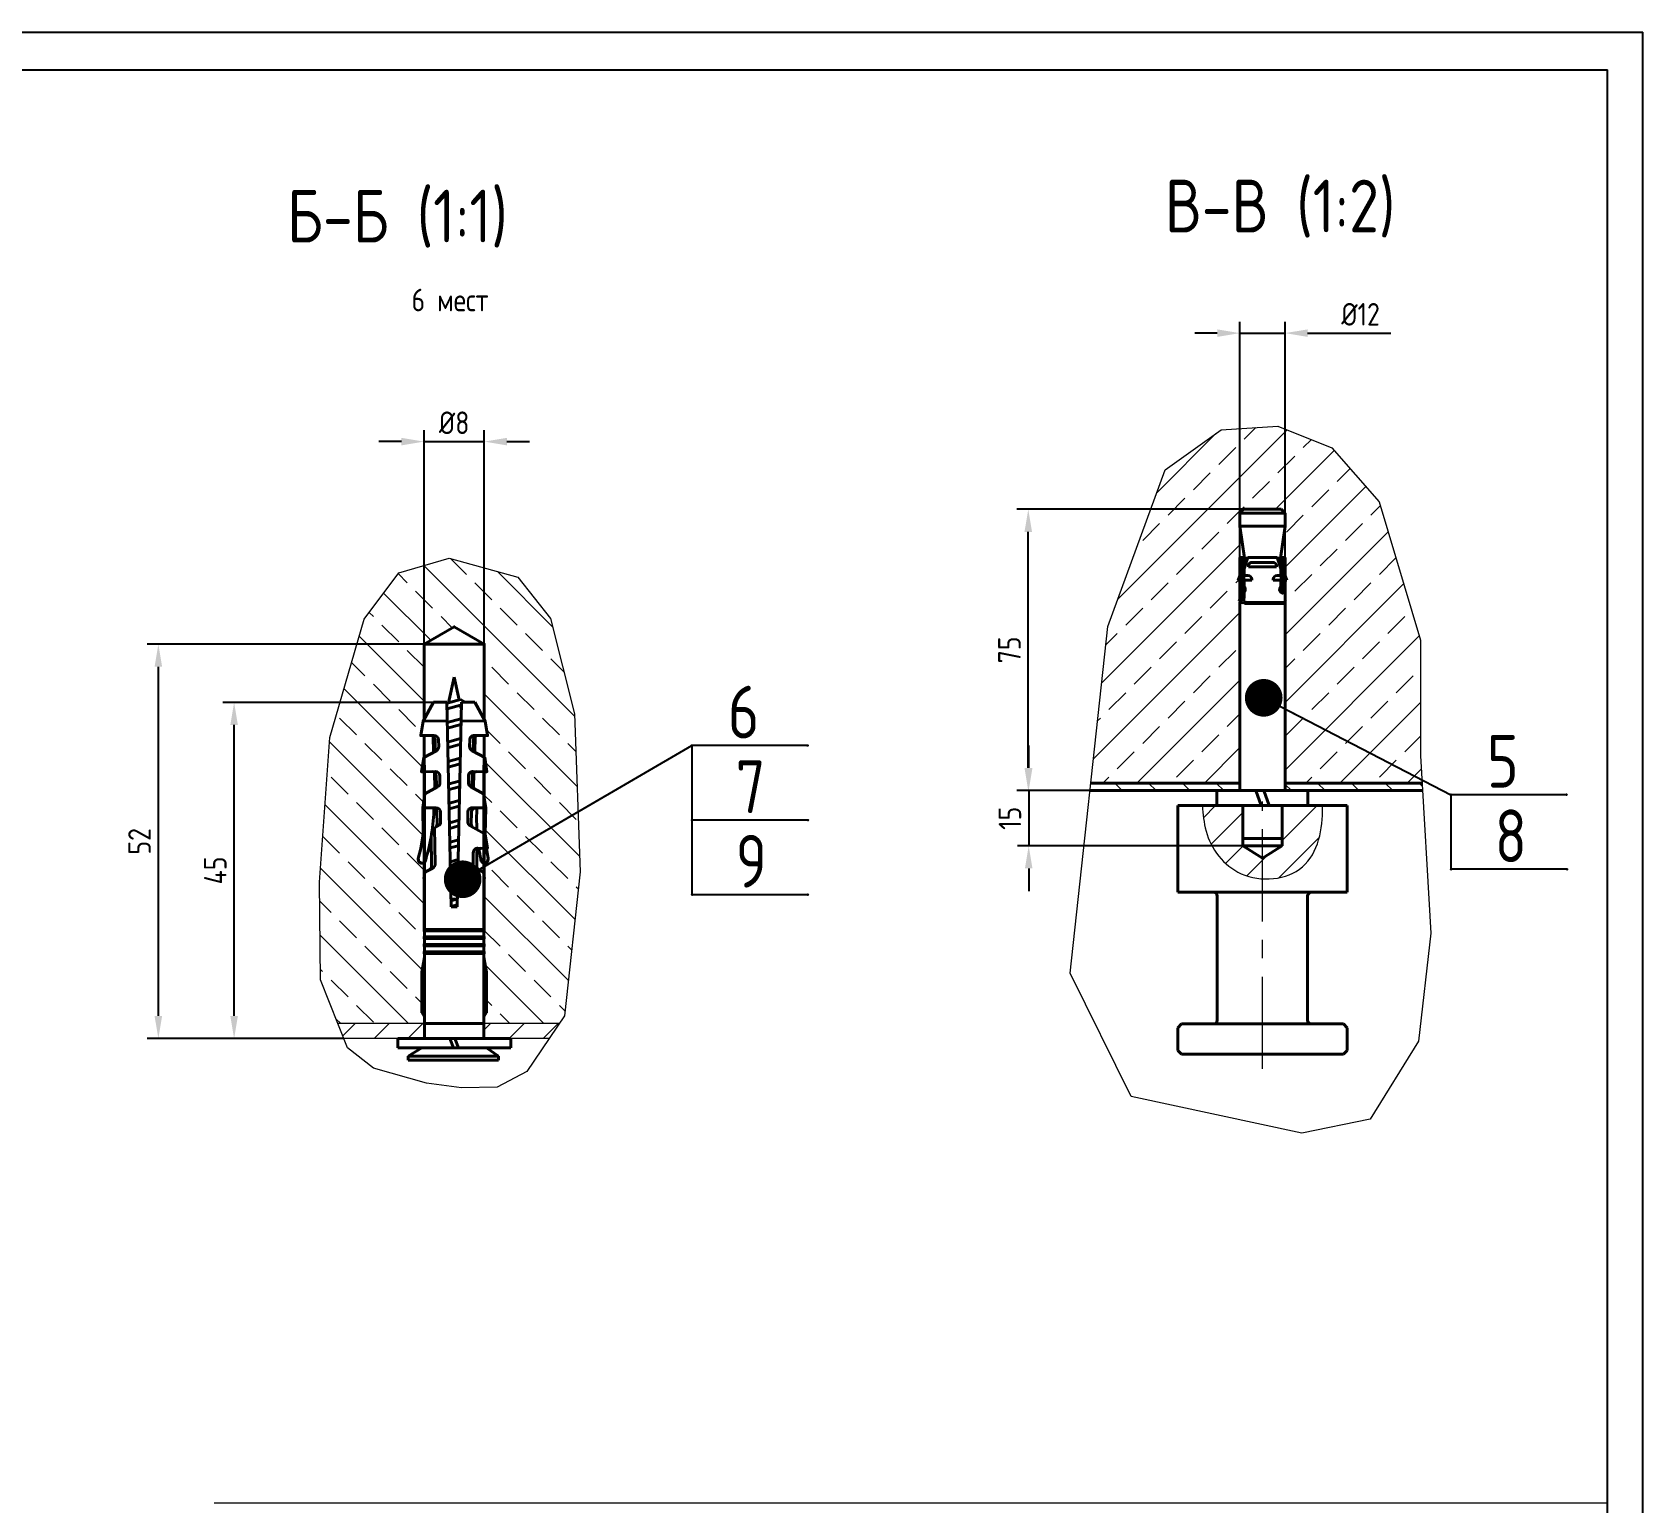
# Model space of a CAD drawing. Header units: millimetres. Extents: x 0 to 1611, y 0 to 420.
# Drawn here: x 380.1 to 594, y 224.7 to 420 of the extents above; entities that cross this region are included whole.
import ezdxf

# ---------------------------------------------------------------- set-up
doc = ezdxf.new("R2010")
doc.units = ezdxf.units.MM
doc.header["$LTSCALE"] = 32.67
doc.header["$PDMODE"] = 3
doc.header["$PDSIZE"] = 0.3125
doc.linetypes.add('CENTER', pattern=[0.6, 0.375, -0.075, 0.075, -0.075])
doc.linetypes.add('Сплошная', pattern=[0])
doc.layers.get('0').update_dxf_attribs({"color": 6, "linetype": 'CONTINUOUS', "lineweight": 25})
doc.layers.get('Defpoints').update_dxf_attribs({"linetype": 'CONTINUOUS', "lineweight": 18})
for name, color, linetype, lineweight in [('1_ALL_PLANES', 7, 'CONTINUOUS', 18), ('3_ALL_AXES', 7, 'CONTINUOUS', 18), ('9_ALL_NOTES', 3, 'CONTINUOUS', 25), ('Bord', 1, 'CONTINUOUS', 18), ('Cont', 6, 'CONTINUOUS', 18), ('M2', 7, 'CONTINUOUS', 40), ('Основной', 170, 'CONTINUOUS', 40)]:
    doc.layers.add(name, color=color, linetype=linetype, lineweight=lineweight)
doc.styles.get("Standard").update_dxf_attribs({"font": ''})
doc.styles.add('Style1', font='romans.shx', dxfattribs={"width": 0.8})
doc.styles.get('STANDARD').set_extended_font_data('GostAproe')
doc.dimstyles.new('LIN1', dxfattribs={"dimtxt": 3, "dimasz": 3, "dimexe": 1.5, "dimexo": 0, "dimgap": 1, "dimtad": 1, "dimdec": 0, "dimzin": 12, "dimdsep": 46, "dimtxsty": 'Style1', "dimcen": 0, "dimclrt": 3, "dimadec": 0, "dimazin": 0, "dimtfac": 1, "dimtdec": 0, "dimtmove": 0, "dimatfit": 3, "dimfxl": 1, "dimtolj": 1, "dimtzin": 12, "dimarcsym": 0})
doc.dimstyles.get("Standard").update_dxf_attribs({"dimtxt": 4, "dimasz": 5, "dimexe": 2, "dimexo": 0, "dimtad": 1, "dimdec": 4, "dimdsep": 46, "dimtxsty": 'STANDARD', "dimblk": '_FILLED', "dimblk1": '_FILLED', "dimblk2": '_FILLED', "dimcen": 0.09, "dimadec": 4, "dimazin": 2, "dimtol": 1, "dimtp": 0.0001, "dimtm": 0.0001, "dimtfac": 1, "dimtdec": 4, "dimtofl": 0, "dimtmove": 0, "dimatfit": 3, "dimldrblk": '_FILLED', "dimfxl": 1, "dimtolj": 1, "dimarcsym": 0})

# ---------------------------------------------------------------- blocks, each defined once
blk = doc.blocks.new('_FILLED')
at = {"color": 0, "linetype": 'ByBlock'}
blk.add_solid([(0, 0), (-1, 0.2), (-1, -0.2)], dxfattribs=at)
blk = doc.blocks.new('*D104')
at = {"layer": '3_ALL_AXES', "color": 0, "linetype": 'Сплошная', "lineweight": -2, "transparency": 16777216}
for p, q in [((432.17, 338.72), (395.39, 338.72)), ((396.89, 289.33), (396.89, 335.72)), ((421.52, 286.33), (395.39, 286.33))]:
    blk.add_line(p, q, dxfattribs=at)
at = {"layer": '3_ALL_AXES', "color": 0, "linetype": 'Сплошная', "transparency": 16777216}
for points in [[(396.39, 335.72), (397.39, 335.72), (396.89, 338.72)], [(396.39, 289.33), (397.39, 289.33), (396.89, 286.33)]]:
    blk.add_solid(points, dxfattribs=at)
at = {"layer": 'Defpoints', "color": 0, "linetype": 'Сплошная', "transparency": 16777216}
for p in [(396.89, 338.72), (432.17, 338.72), (421.52, 286.33)]:
    blk.add_point(p, dxfattribs=at)
at = {"layer": '3_ALL_AXES', "color": 3, "linetype": 'Сплошная', "transparency": 16777216, "insert": (394.39, 312.53), "char_height": 3, "attachment_point": 5, "rotation": 90, "style": 'Style1'}
blk.add_mtext('\\A1;52', dxfattribs=at)
blk = doc.blocks.new('*D105')
at = {"layer": '3_ALL_AXES', "color": 0, "linetype": 'Сплошная', "lineweight": -2, "transparency": 16777216}
for p, q in [((433.44, 330.99), (405.45, 330.99)), ((406.95, 289.33), (406.95, 327.99)), ((419.05, 286.33), (405.45, 286.33))]:
    blk.add_line(p, q, dxfattribs=at)
at = {"layer": '3_ALL_AXES', "color": 0, "linetype": 'Сплошная', "transparency": 16777216}
for points in [[(406.45, 327.99), (407.45, 327.99), (406.95, 330.99)], [(406.45, 289.33), (407.45, 289.33), (406.95, 286.33)]]:
    blk.add_solid(points, dxfattribs=at)
at = {"layer": 'Defpoints', "color": 0, "linetype": 'Сплошная', "transparency": 16777216}
for p in [(406.95, 330.99), (433.44, 330.99), (419.05, 286.33)]:
    blk.add_point(p, dxfattribs=at)
at = {"layer": '3_ALL_AXES', "color": 3, "linetype": 'Сплошная', "transparency": 16777216, "insert": (404.45, 308.66), "char_height": 3, "attachment_point": 5, "rotation": 90, "style": 'Style1'}
blk.add_mtext('\\A1;45', dxfattribs=at)
blk = doc.blocks.new('*D106')
at = {"layer": '3_ALL_AXES', "color": 0, "linetype": 'Сплошная', "lineweight": -2, "transparency": 16777216}
for p, q in [((432.17, 338.72), (432.17, 367.12)), ((440.17, 338.72), (440.17, 367.12)), ((429.17, 365.62), (426.17, 365.62)), ((432.17, 365.62), (440.17, 365.62)), ((443.17, 365.62), (446.17, 365.62))]:
    blk.add_line(p, q, dxfattribs=at)
at = {"layer": '3_ALL_AXES', "color": 0, "linetype": 'Сплошная', "transparency": 16777216}
for points in [[(429.17, 366.12), (429.17, 365.12), (432.17, 365.62)], [(443.17, 366.12), (443.17, 365.12), (440.17, 365.62)]]:
    blk.add_solid(points, dxfattribs=at)
at = {"layer": 'Defpoints', "color": 0, "linetype": 'Сплошная', "transparency": 16777216}
for p in [(440.17, 365.62), (432.17, 338.72), (440.17, 338.72)]:
    blk.add_point(p, dxfattribs=at)
at = {"layer": '3_ALL_AXES', "color": 3, "linetype": 'Сплошная', "transparency": 16777216, "insert": (436.17, 368.12), "char_height": 3, "attachment_point": 5, "style": 'Style1'}
blk.add_mtext('\\A1;%%C8', dxfattribs=at)
blk = doc.blocks.new('*D108')
at = {"layer": '3_ALL_AXES', "color": 0, "linetype": 'Сплошная', "lineweight": -2, "transparency": 16777216}
for p, q in [((540.5, 350.23), (540.5, 381.53)), ((537.5, 380.03), (534.5, 380.03)), ((540.5, 380.03), (546.5, 380.03)), ((549.5, 380.03), (560.56, 380.03))]:
    blk.add_line(p, q, dxfattribs=at)
at = {"layer": '3_ALL_AXES', "color": 0, "linetype": 'ByBlock', "lineweight": -2, "transparency": 16777216}
blk.add_line((546.5, 350.23), (546.5, 381.53), dxfattribs=at)
at = {"layer": '3_ALL_AXES', "color": 0, "linetype": 'Сплошная', "transparency": 16777216}
for points in [[(537.5, 380.53), (537.5, 379.53), (540.5, 380.03)], [(549.5, 380.53), (549.5, 379.53), (546.5, 380.03)]]:
    blk.add_solid(points, dxfattribs=at)
at = {"layer": 'Defpoints', "color": 0, "linetype": 'Сплошная', "transparency": 16777216}
for p in [(546.5, 380.03), (540.5, 350.23), (546.5, 350.23)]:
    blk.add_point(p, dxfattribs=at)
at = {"layer": '3_ALL_AXES', "color": 3, "linetype": 'Сплошная', "transparency": 16777216, "insert": (556.53, 382.53), "char_height": 3, "attachment_point": 5, "style": 'Style1'}
blk.add_mtext('\\A1;%%C12', dxfattribs=at)
blk = doc.blocks.new('*D109')
at = {"layer": '3_ALL_AXES', "color": 0, "linetype": 'Сплошная', "lineweight": -2, "transparency": 16777216}
for p, q in [((541, 356.63), (510.9, 356.63)), ((512.4, 322.27), (512.4, 353.63)), ((520.65, 319.27), (510.9, 319.27))]:
    blk.add_line(p, q, dxfattribs=at)
at = {"layer": '3_ALL_AXES', "color": 0, "linetype": 'Сплошная', "transparency": 16777216}
for points in [[(511.9, 353.63), (512.9, 353.63), (512.4, 356.63)], [(511.9, 322.27), (512.9, 322.27), (512.4, 319.27)]]:
    blk.add_solid(points, dxfattribs=at)
at = {"layer": 'Defpoints', "color": 0, "linetype": 'Сплошная', "transparency": 16777216}
for p in [(512.4, 356.63), (541, 356.63), (520.65, 319.27)]:
    blk.add_point(p, dxfattribs=at)
at = {"layer": '3_ALL_AXES', "color": 3, "linetype": 'Сплошная', "transparency": 16777216, "insert": (509.9, 337.95), "char_height": 3, "attachment_point": 5, "rotation": 90, "style": 'Style1'}
blk.add_mtext('\\A1;75', dxfattribs=at)
blk = doc.blocks.new('*D110')
at = {"layer": '3_ALL_AXES', "color": 0, "linetype": 'Сплошная', "lineweight": -2, "transparency": 16777216}
for p, q in [((512.46, 322.27), (512.46, 325.27)), ((520.6, 319.27), (510.96, 319.27)), ((512.46, 319.27), (512.46, 311.92)), ((540.88, 311.92), (510.96, 311.92)), ((512.46, 308.92), (512.46, 305.92))]:
    blk.add_line(p, q, dxfattribs=at)
at = {"layer": '3_ALL_AXES', "color": 0, "linetype": 'Сплошная', "transparency": 16777216}
for points in [[(511.96, 322.27), (512.96, 322.27), (512.46, 319.27)], [(511.96, 308.92), (512.96, 308.92), (512.46, 311.92)]]:
    blk.add_solid(points, dxfattribs=at)
at = {"layer": 'Defpoints', "color": 0, "linetype": 'Сплошная', "transparency": 16777216}
for p in [(520.6, 319.27), (512.46, 311.92), (540.88, 311.92)]:
    blk.add_point(p, dxfattribs=at)
at = {"layer": '3_ALL_AXES', "color": 3, "linetype": 'Сплошная', "transparency": 16777216, "insert": (509.96, 315.59), "char_height": 3, "attachment_point": 5, "rotation": 90, "style": 'Style1'}
blk.add_mtext('\\A1;15', dxfattribs=at)

msp = doc.modelspace()

# ---------------------------------------------------------------- hatches: boundary and pattern name
at = {"layer": '3_ALL_AXES', "linetype": 'Сплошная'}
h = msp.add_hatch(dxfattribs=at)
h.set_pattern_fill('ANSI33', color=256)
h.paths.add_polyline_path([(540.501, 356.633), (546.501, 356.633), (546.501, 320.266), (564.69, 320.266), (564.476, 323.9), (564.476, 339.255), (558.979, 357.632), (552.724, 364.797), (545.545, 367.692), (538.006, 367.178), (530.575, 361.892), (522.973, 341.082), (520.707, 320.266), (540.501, 320.266)])
h = msp.add_hatch(dxfattribs=at)
h.set_pattern_fill('ANSI33', color=256, angle=90)
h.paths.add_polyline_path([(432.173, 309.692), (431.832, 309.61), (431.481, 309.822), (431.411, 310.242), (431.755, 311.589), (432.053, 313.474), (431.993, 316.968), (432.173, 318.103), (432.173, 321.771), (431.826, 321.765), (432.125, 323.657), (432.173, 323.683), (432.173, 326.572), (431.742, 326.565), (432.044, 328.47), (432.173, 328.704), (432.173, 338.721), (436.173, 341.031), (440.173, 338.721), (440.173, 328.704), (440.302, 328.47), (440.604, 326.565), (440.173, 326.565), (440.173, 323.683), (440.221, 323.657), (440.521, 321.765), (440.173, 321.771), (440.173, 318.103), (440.353, 316.968), (440.293, 313.474), (440.592, 311.589), (440.469, 311.592), (440.688, 310.239), (440.593, 309.841), (440.173, 309.626), (440.173, 300.632), (440.123, 300.632), (440.123, 299.832), (440.173, 299.832), (440.173, 299.632), (440.123, 298.832), (440.173, 298.832), (440.173, 298.632), (440.123, 298.632), (440.123, 297.832), (440.173, 297.832), (440.173, 297.632), (440.123, 297.632), (440.123, 297.147), (440.473, 295.162), (440.473, 289.832), (440.123, 289.225), (440.123, 288.332), (450.125, 288.332), (450.818, 289.354), (452.912, 308.476), (452.133, 329.473), (448.961, 342.133), (444.62, 347.605), (435.504, 350.124), (428.818, 348.213), (424.217, 342.046), (419.642, 326.302), (418.308, 307.126), (418.432, 294.137), (420.729, 288.332), (432.223, 288.332), (432.223, 289.225), (431.873, 289.832), (431.873, 295.162), (432.223, 297.147), (432.223, 297.632), (432.173, 297.632), (432.173, 297.832), (432.223, 297.832), (432.223, 298.632), (432.173, 298.632), (432.173, 298.832), (432.223, 298.832), (432.223, 299.632), (432.173, 299.632), (432.173, 299.832), (432.223, 299.832), (432.223, 300.632), (432.173, 300.632)])
h = msp.add_hatch(dxfattribs=at)
h.set_pattern_fill('ANSI31', color=256, angle=90)
h.paths.add_polyline_path([(520.707, 320.266), (520.598, 319.266), (540.501, 319.266), (540.501, 320.266)])
h.paths.add_polyline_path([(546.501, 320.266), (546.501, 319.266), (546.246, 319.266), (564.749, 319.266), (564.69, 320.266)])
h = msp.add_hatch(dxfattribs=at)
h.set_pattern_fill('ANSI31', color=256)
edge = h.paths.add_edge_path()
edge.add_spline(control_points=[(535.525, 317.266), (535.612, 316.133), (535.886, 312.559), (540.17, 306.78), (550.293, 307.681), (551.55, 314.342), (551.489, 317.193), (551.488, 317.266)], knot_values=[0, 0, 0, 0, 3.4026044, 10.732415, 18.939776, 27.2928841, 27.5101627, 27.5101627, 27.5101627, 27.5101627], degree=3, periodic=0)
edge.add_line((551.488, 317.266), (546.126, 317.266))
edge.add_line((546.126, 317.266), (546.126, 312.883))
edge.add_line((546.126, 312.883), (546.126, 311.923))
edge.add_line((546.126, 311.923), (543.501, 310.289))
edge.add_line((543.501, 310.289), (540.876, 311.923))
edge.add_line((540.876, 311.923), (540.876, 312.883))
edge.add_line((540.876, 312.883), (540.876, 317.266))
edge.add_line((540.876, 317.266), (535.525, 317.266))
h = msp.add_hatch(dxfattribs=at)
h.set_pattern_fill('ANSI31', color=256)
h.paths.add_polyline_path([(440.123, 288.332), (440.123, 286.332), (448.772, 286.332), (450.125, 288.332)])
h.paths.add_polyline_path([(432.223, 286.332), (432.223, 288.332), (420.729, 288.332), (421.521, 286.332)])

# ---------------------------------------------------------------- linework, layer by layer
at = {"linetype": 'Continuous'}
for p, q in [((0, 420), (594, 420)), ((594, 0), (594, 420)), ((20.3, 415), (589.3, 415)), ((589.3, 4.999), (589.3, 415)), ((554.751, 319.266), (547.001, 319.266))]:
    msp.add_line(p, q, dxfattribs=at)
at = {"color": 2, "linetype": 'Continuous'}
for p, q in [((483.1, 325.253), (467.727, 325.253)), ((467.776, 315.343), (467.776, 325.243)), ((583.891, 318.723), (568.518, 318.723)), ((568.567, 308.812), (568.567, 318.712)), ((483.149, 315.343), (467.776, 315.343)), ((467.776, 305.443), (467.776, 315.343)), ((583.94, 308.812), (568.567, 308.812)), ((483.149, 305.443), (467.776, 305.443))]:
    msp.add_line(p, q, dxfattribs=at)
for centre in [(467.727, 325.253), (483.1, 325.253), (568.518, 318.723), (568.518, 318.723), (583.891, 318.723), (467.776, 315.343), (483.149, 315.343), (568.567, 308.812), (583.94, 308.812), (467.776, 305.443), (483.149, 305.443)]:
    msp.add_circle(centre, 0.05, dxfattribs=at)
at = {"layer": '1_ALL_PLANES', "linetype": 'Сплошная'}
for p, q in [((450.125, 288.332), (420.729, 288.332)), ((448.772, 286.332), (421.521, 286.332))]:
    msp.add_line(p, q, dxfattribs=at)
at = {"layer": '3_ALL_AXES', "color": 7, "linetype": 'CENTER'}
msp.add_line((543.501, 282.292), (543.501, 317.808), dxfattribs=at)
at = {"layer": '3_ALL_AXES', "linetype": 'Сплошная'}
msp.add_open_spline([(535.525, 317.266), (535.612, 316.133), (535.886, 312.559), (540.17, 306.78), (550.293, 307.681), (551.55, 314.342), (551.489, 317.193), (551.488, 317.266)], degree=3, knots=[0, 0, 0, 0, 3.4026044, 10.732415, 18.939776, 27.2928841, 27.5101627, 27.5101627, 27.5101627, 27.5101627], dxfattribs=at)
at = {"layer": 'Bord', "linetype": 'Сплошная'}
for points in [[(526.069, 278.646), (517.957, 295.016), (522.973, 341.082), (530.575, 361.892), (538.006, 367.178), (545.545, 367.692), (552.724, 364.797), (558.979, 357.632), (564.476, 339.255), (564.476, 323.9), (565.866, 300.328), (564.228, 285.98), (557.802, 275.647), (548.733, 273.759), (526.069, 278.646)], [(432.479, 280.407), (425.466, 282.395), (422.012, 285.091), (418.432, 294.137), (418.308, 307.126), (419.642, 326.302), (424.217, 342.046), (428.818, 348.213), (435.504, 350.124), (444.62, 347.605), (448.961, 342.133), (452.133, 329.473), (452.912, 308.476), (450.818, 289.354), (445.824, 281.976), (441.899, 279.884), (437.137, 279.78), (432.479, 280.407)]]:
    msp.add_lwpolyline(points, dxfattribs=at)
at = {"layer": 'Cont'}
msp.add_line((404.3, 224.67), (589.255, 224.67), dxfattribs=at)
at = {"layer": 'M2'}
for p, q in [((540.876, 319.266), (546.126, 319.266)), ((541.751, 312.883), (545.251, 312.883))]:
    msp.add_line(p, q, dxfattribs=at)
at = {"layer": 'Основной', "linetype": 'Continuous'}
for p, q in [((540.501, 356.133), (541.001, 356.633)), ((540.501, 354.383), (540.501, 356.133)), ((540.501, 356.133), (546.501, 356.133)), ((546.001, 356.633), (541.001, 356.633)), ((546.001, 356.633), (546.501, 356.133)), ((546.501, 354.383), (546.501, 356.133)), ((541.126, 350.133), (540.501, 354.383)), ((540.501, 354.383), (546.501, 354.383)), ((545.876, 350.133), (546.501, 354.383)), ((540.575, 348.733), (540.501, 350.233)), ((540.501, 350.233), (541.111, 350.233)), ((540.501, 350.233), (540.501, 347.833)), ((540.813, 348.733), (540.575, 348.733)), ((540.575, 348.733), (540.575, 347.833)), ((540.813, 348.733), (540.739, 350.233)), ((540.813, 348.733), (540.813, 346.274)), ((541.071, 348.733), (541.571, 350.233)), ((541.071, 348.733), (541.071, 347.833)), ((541.537, 350.133), (541.126, 350.133)), ((541.126, 348.898), (541.126, 350.133)), ((541.571, 350.233), (545.43, 350.233)), ((541.626, 349.083), (541.626, 348.983)), ((541.626, 348.983), (545.376, 348.983)), ((542.126, 349.583), (544.876, 349.583)), ((545.376, 349.083), (545.376, 348.983)), ((545.93, 348.733), (545.43, 350.233)), ((545.876, 350.133), (545.464, 350.133)), ((545.876, 348.898), (545.876, 350.133)), ((545.89, 350.233), (546.501, 350.233)), ((545.93, 348.733), (545.93, 347.833)), ((546.188, 348.733), (546.262, 350.233)), ((546.188, 348.733), (546.188, 346.274)), ((546.188, 348.733), (546.427, 348.733)), ((546.427, 348.733), (546.501, 350.233)), ((546.427, 348.733), (546.427, 347.833)), ((546.501, 347.833), (546.501, 350.233)), ((540.251, 347.233), (540.501, 347.833)), ((540.575, 347.233), (540.251, 347.233)), ((540.325, 347.233), (540.575, 347.833)), ((540.575, 347.833), (540.501, 347.833)), ((540.501, 347.233), (540.501, 344.656)), ((540.575, 347.233), (540.575, 346.274)), ((541.071, 347.833), (540.992, 347.233)), ((540.992, 347.233), (542.071, 347.233)), ((541.071, 347.833), (541.571, 347.833)), ((541.071, 347.233), (541.071, 346.354)), ((542.071, 347.333), (542.071, 347.233)), ((544.93, 347.333), (544.93, 347.233)), ((546.009, 347.233), (544.93, 347.233)), ((545.93, 347.833), (545.43, 347.833)), ((545.93, 347.833), (546.009, 347.233)), ((545.93, 347.233), (545.93, 346.354)), ((546.677, 347.233), (546.427, 347.833)), ((546.427, 347.833), (546.501, 347.833)), ((546.427, 347.233), (546.427, 346.274)), ((546.427, 347.233), (546.751, 347.233)), ((546.751, 347.233), (546.501, 347.833)), ((546.501, 344.233), (546.501, 347.233)), ((540.397, 344.407), (540.536, 344.741)), ((540.397, 344.407), (540.721, 344.272)), ((540.501, 344.364), (540.501, 319.266)), ((540.575, 346.274), (540.813, 346.274)), ((540.813, 345.692), (540.575, 345.692)), ((540.575, 345.692), (540.575, 344.933)), ((540.617, 344.315), (540.756, 344.649)), ((540.813, 345.692), (540.813, 344.933)), ((541.066, 344.974), (540.992, 344.407)), ((541.071, 345.612), (541.071, 345.039)), ((541.126, 345.678), (541.126, 346.288)), ((545.876, 345.678), (545.876, 346.288)), ((546.427, 346.274), (546.188, 346.274)), ((541.126, 344.133), (541.126, 344.233)), ((541.126, 344.133), (546.501, 344.133)), ((541.571, 344.233), (546.501, 344.233)), ((546.501, 344.133), (546.501, 344.233)), ((546.501, 319.266), (546.501, 344.133)), ((436.173, 341.031), (432.173, 338.721)), ((436.173, 341.031), (440.173, 338.721)), ((440.173, 338.721), (432.173, 338.721)), ((432.173, 338.721), (432.173, 328.704)), ((440.173, 338.721), (440.173, 328.704)), ((436.173, 334.341), (435.42, 330.944)), ((436.173, 334.341), (436.839, 331.337)), ((433.443, 330.995), (432.044, 328.47)), ((433.443, 330.995), (435.215, 331.026)), ((435.215, 331.026), (435.773, 303.832)), ((435.243, 330.895), (435.217, 330.88)), ((435.23, 330.152), (435.243, 330.145)), ((435.243, 330.145), (435.231, 330.091)), ((436.996, 331.38), (435.243, 330.895)), ((436.996, 330.629), (435.243, 330.145)), ((437.132, 331.026), (436.573, 303.832)), ((436.996, 331.38), (437.624, 331.017)), ((437.126, 330.705), (436.996, 330.629)), ((436.996, 330.629), (437.099, 330.164)), ((438.903, 330.995), (437.132, 331.026)), ((438.903, 330.995), (440.302, 328.47)), ((431.742, 326.565), (432.044, 328.47)), ((432.044, 328.47), (435.258, 328.526)), ((437.075, 328.802), (435.262, 328.3)), ((437.062, 328.048), (435.275, 327.554)), ((440.302, 328.47), (437.088, 328.526)), ((440.604, 326.565), (440.302, 328.47)), ((431.742, 326.565), (433.492, 326.595)), ((432.173, 326.572), (432.173, 323.683)), ((433.394, 326.461), (433.431, 324.365)), ((433.646, 324.85), (433.626, 325.997)), ((434.102, 326.006), (434.118, 325.106)), ((437.03, 326.189), (435.307, 325.713)), ((437.017, 325.435), (435.32, 324.966)), ((438.244, 326.006), (438.228, 325.106)), ((438.7, 324.85), (438.72, 325.997)), ((440.604, 326.565), (438.855, 326.595)), ((438.952, 326.461), (438.916, 324.365)), ((440.173, 326.572), (440.173, 323.683)), ((431.826, 321.765), (432.125, 323.657)), ((433.804, 324.568), (432.125, 323.657)), ((432.173, 300.832), (432.173, 324.692)), ((436.984, 323.577), (435.353, 323.125)), ((438.542, 324.568), (440.221, 323.657)), ((440.173, 300.832), (440.173, 324.646)), ((440.521, 321.765), (440.221, 323.657)), ((431.826, 321.765), (433.659, 321.797)), ((432.173, 321.771), (432.173, 318.103)), ((432.223, 322.632), (432.223, 300.832)), ((433.562, 321.663), (433.598, 319.567)), ((433.814, 320.052), (433.794, 321.2)), ((434.27, 321.208), (434.285, 320.308)), ((436.971, 322.823), (435.366, 322.378)), ((438.077, 321.208), (438.061, 320.308)), ((438.533, 320.052), (438.553, 321.2)), ((440.521, 321.765), (438.687, 321.797)), ((438.785, 321.663), (438.748, 319.567)), ((440.123, 322.632), (440.123, 300.832)), ((440.173, 321.771), (440.173, 318.103)), ((431.993, 316.968), (432.293, 318.859)), ((433.972, 319.77), (432.293, 318.859)), ((436.847, 320.54), (435.488, 320.164)), ((436.834, 319.785), (435.501, 319.417)), ((438.375, 319.77), (440.053, 318.859)), ((440.353, 316.968), (440.053, 318.859)), ((520.598, 319.266), (540.876, 319.266)), ((520.707, 320.266), (540.501, 320.266)), ((537.461, 319.266), (537.461, 317.266)), ((537.461, 319.266), (549.541, 319.266)), ((543.332, 317.266), (542.605, 319.266)), ((544.397, 317.266), (543.669, 319.266)), ((546.126, 319.266), (564.749, 319.266)), ((546.501, 320.266), (564.69, 320.266)), ((549.541, 319.266), (549.541, 317.266)), ((431.993, 316.968), (433.743, 316.998)), ((436.819, 317.932), (435.533, 317.576)), ((436.806, 317.178), (435.546, 316.829)), ((440.353, 316.968), (438.603, 316.998)), ((532.251, 317.266), (532.251, 305.766)), ((532.251, 317.266), (554.751, 317.266)), ((540.876, 312.883), (540.876, 317.266)), ((546.126, 312.883), (546.126, 317.266)), ((554.751, 317.266), (554.751, 305.766)), ((433.267, 314.139), (434.062, 314.571)), ((433.904, 314.853), (433.877, 316.4)), ((434.353, 316.409), (434.376, 315.109)), ((436.774, 315.319), (435.578, 314.989)), ((436.76, 314.565), (435.591, 314.242)), ((437.993, 316.409), (437.97, 315.109)), ((440.292, 313.481), (438.284, 314.571)), ((438.442, 314.853), (438.469, 316.4)), ((431.755, 311.589), (432.054, 313.481)), ((432.223, 286.332), (432.223, 312.632)), ((433.178, 309.261), (433.11, 313.129)), ((433.659, 309.522), (433.576, 314.307)), ((436.728, 312.707), (435.624, 312.401)), ((440.123, 286.332), (440.123, 312.632)), ((440.592, 311.589), (440.292, 313.481)), ((546.126, 312.883), (540.876, 312.883)), ((540.876, 311.923), (540.876, 312.883)), ((546.126, 311.923), (546.126, 312.883)), ((431.755, 311.589), (431.411, 310.242)), ((436.715, 311.952), (435.637, 311.654)), ((438.687, 309.522), (438.713, 311.022)), ((439.168, 309.261), (439.199, 311.014)), ((440.592, 311.589), (439.324, 311.612)), ((546.126, 311.923), (540.876, 311.923)), ((543.501, 310.289), (540.876, 311.923)), ((543.501, 310.289), (546.126, 311.923)), ((432.157, 307.569), (432.291, 308.412)), ((433.345, 308.985), (432.291, 308.412)), ((436.682, 310.094), (435.669, 309.814)), ((436.669, 309.34), (435.682, 309.067)), ((439.001, 308.985), (440.055, 308.412)), ((440.189, 307.569), (440.055, 308.412)), ((436.637, 307.481), (435.714, 307.226)), ((436.624, 306.727), (435.727, 306.479)), ((436.591, 304.869), (435.759, 304.639)), ((436.578, 304.115), (435.772, 303.892)), ((436.573, 304.832), (435.773, 304.832)), ((436.573, 303.832), (435.773, 303.832)), ((537.001, 305.766), (532.251, 305.766)), ((537.001, 305.766), (550.001, 305.766)), ((537.501, 305.266), (537.501, 288.766)), ((549.501, 305.266), (549.501, 288.766)), ((554.751, 305.766), (550.001, 305.766)), ((440.173, 300.832), (432.173, 300.832)), ((432.173, 300.832), (432.173, 300.632)), ((440.173, 300.632), (432.173, 300.632)), ((440.173, 299.832), (432.173, 299.832)), ((432.173, 299.832), (432.173, 299.632)), ((440.173, 299.632), (432.173, 299.632)), ((432.223, 300.632), (432.223, 299.832)), ((432.223, 299.632), (432.223, 298.832)), ((440.123, 300.632), (440.123, 299.832)), ((440.123, 299.632), (440.123, 298.832)), ((440.173, 300.832), (440.173, 300.632)), ((440.173, 299.832), (440.173, 299.632)), ((440.173, 298.832), (432.173, 298.832)), ((432.173, 298.832), (432.173, 298.632)), ((440.173, 298.632), (432.173, 298.632)), ((440.173, 297.832), (432.173, 297.832)), ((432.173, 297.832), (432.173, 297.632)), ((432.173, 297.632), (440.173, 297.632)), ((432.223, 298.632), (432.223, 297.832)), ((440.123, 298.632), (440.123, 297.832)), ((440.173, 298.832), (440.173, 298.632)), ((440.173, 297.832), (440.173, 297.632)), ((432.223, 297.147), (431.873, 295.162)), ((431.873, 295.162), (431.873, 289.832)), ((440.123, 297.147), (440.473, 295.162)), ((440.473, 295.162), (440.473, 289.832)), ((432.223, 289.225), (431.873, 289.832)), ((440.123, 289.225), (440.473, 289.832)), ((532.751, 288.266), (532.251, 287.766)), ((532.251, 287.766), (532.251, 284.766)), ((537.001, 288.266), (532.751, 288.266)), ((537.001, 288.266), (550.001, 288.266)), ((554.251, 288.266), (550.001, 288.266)), ((554.251, 288.266), (554.751, 287.766)), ((554.751, 287.766), (554.751, 284.766)), ((443.673, 286.332), (428.673, 286.332)), ((428.673, 285.082), (428.673, 286.332)), ((443.673, 285.082), (428.673, 285.082)), ((430.068, 283.982), (431.898, 285.082)), ((432.223, 285.082), (440.123, 285.082)), ((436.068, 285.082), (435.613, 286.332)), ((436.733, 285.082), (436.278, 286.332)), ((442.068, 283.982), (440.448, 285.082)), ((443.673, 286.332), (443.673, 285.082)), ((532.751, 284.266), (532.251, 284.766)), ((554.251, 284.266), (554.751, 284.766)), ((430.068, 283.982), (442.068, 283.982)), ((430.068, 283.982), (430.068, 283.482)), ((430.068, 283.482), (442.068, 283.482)), ((442.068, 283.982), (442.068, 283.482)), ((554.251, 284.266), (532.751, 284.266))]:
    msp.add_line(p, q, dxfattribs=at)
at = {"layer": 'Основной', "linetype": 'Сплошная'}
msp.add_lwpolyline([(432.223, 288.332), (432.223, 289.225), (431.873, 289.832), (431.873, 295.162), (432.223, 297.147), (432.223, 297.632), (432.173, 297.632), (432.173, 297.832), (432.223, 297.832), (432.223, 298.632), (432.173, 298.632), (432.173, 298.832), (432.223, 298.832), (432.223, 299.632), (432.173, 299.632), (432.173, 299.832), (432.223, 299.832), (432.223, 300.632), (432.173, 300.632), (432.173, 309.692), (431.832, 309.61), (431.481, 309.822), (431.411, 310.242), (431.755, 311.589), (432.053, 313.474), (431.993, 316.968), (432.173, 318.103), (432.173, 321.771), (431.826, 321.765), (432.125, 323.657), (432.173, 323.683), (432.173, 326.572), (431.742, 326.565), (432.044, 328.47), (432.173, 328.704), (432.173, 338.721), (436.173, 341.031), (440.173, 338.721), (440.173, 328.704), (440.302, 328.47), (440.604, 326.565), (440.173, 326.565), (440.173, 323.683), (440.221, 323.657), (440.521, 321.765), (440.173, 321.771), (440.173, 318.103), (440.353, 316.968), (440.293, 313.474), (440.592, 311.589), (440.469, 311.592), (440.688, 310.239), (440.593, 309.841), (440.213, 309.646), (440.173, 309.646), (440.173, 300.632), (440.123, 300.632), (440.123, 299.832), (440.173, 299.832), (440.173, 299.632), (440.123, 299.632), (440.123, 298.832), (440.173, 298.832), (440.173, 298.632), (440.123, 298.632), (440.123, 297.832), (440.173, 297.832), (440.173, 297.632), (440.123, 297.632), (440.123, 297.147), (440.473, 295.162), (440.473, 289.832), (440.123, 289.225), (440.123, 288.332), (432.223, 288.332)], dxfattribs=at)
at = {"layer": 'Основной', "linetype": 'Continuous'}
for centre, radius, start, end in [((542.126, 349.083), 0.5, 90, 180), ((544.876, 349.083), 0.5, 0, 90), ((541.571, 347.333), 0.5, 0, 90), ((545.43, 347.333), 0.5, 90, 180), ((540.075, 344.933), 0.5, 337.38014, 0), ((540.075, 344.933), 0.739, 337.38014, 0), ((541.665, 345.6), 1.37, 240.58039, 266.05471), ((540.571, 345.039), 0.5, 352.52402, 0), ((540.994, 344.999), 0.777, 249.39804, 279.74573), ((537.001, 305.266), 0.5, 0, 90), ((550.001, 305.266), 0.5, 90, 180), ((537.001, 288.766), 0.5, 270, 0), ((550.001, 288.766), 0.5, 180, 270)]:
    msp.add_arc(centre, radius, start, end, dxfattribs=at)
at = {"layer": 'Основной', "color": 3, "linetype": 'Continuous'}
for centre, radius, start, end in [((433.026, 325.987), 0.6, 1, 91), ((433.502, 325.995), 0.6, 1, 91), ((433.518, 325.095), 0.6, 298.5, 1), ((438.828, 325.095), 0.6, 179.00001, 241.50001), ((438.844, 325.995), 0.6, 89, 179), ((439.32, 325.987), 0.6, 89, 179), ((433.046, 324.839), 0.6, 298.5, 1), ((439.3, 324.839), 0.6, 179.00001, 241.50001), ((433.194, 321.189), 0.6, 1, 91), ((433.67, 321.197), 0.6, 1, 91), ((438.677, 321.197), 0.6, 89, 179), ((439.153, 321.189), 0.6, 89, 179), ((433.214, 320.041), 0.6, 298.5, 1), ((433.685, 320.298), 0.6, 298.5, 1), ((438.661, 320.298), 0.6, 179.00001, 241.50001), ((439.133, 320.041), 0.6, 179.00001, 241.50001), ((407.689, 314.805), 24.4, 356.873, 5.08586), ((407.996, 317.547), 25.5, 343.07704, 358.75748), ((433.277, 316.39), 0.6, 1, 91), ((433.754, 316.398), 0.6, 1, 91), ((438.593, 316.398), 0.6, 89, 179), ((439.069, 316.39), 0.6, 89, 179), ((464.65, 315.475), 25.5, 176.59971, 183.137), ((464.657, 314.805), 24.4, 174.91413, 183.127), ((433.305, 314.842), 0.6, 298.5, 1), ((433.776, 315.098), 0.6, 298.5, 1), ((438.57, 315.098), 0.6, 179.00001, 241.50001), ((439.042, 314.842), 0.6, 179.00001, 241.50001), ((431.892, 310.106), 0.5, 164.21625, 2.05838), ((432.547, 311.003), 0.6, 1, 66.97456), ((439.313, 311.012), 0.6, 89, 179), ((439.799, 311.003), 0.6, 89, 179), ((464.65, 315.475), 25.5, 188.71972, 191.92297), ((440.197, 310.146), 0.5, 172.9416, 10.78375), ((464.657, 314.805), 24.4, 187.56648, 190.78375), ((432.578, 309.251), 0.6, 298.5, 1), ((433.059, 309.512), 0.6, 298.5, 1), ((439.287, 309.512), 0.6, 179.00001, 241.50001), ((439.768, 309.251), 0.6, 179.00001, 241.50001)]:
    msp.add_arc(centre, radius, start, end, dxfattribs=at)
at = {"layer": 'Основной', "linetype": 'Continuous'}
for centre, major_axis, ratio, start_param, end_param in [((540.769, 345.983), (0, -0.5), 0.4770217, 4.0909023, 5.3338756), ((541.007, 345.983), (0, -0.5), 0.4770217, 4.0909023, 5.3338756), ((540.769, 345.983), (0, 0.5), 0.9013741, 3.8764157, 5.5483623)]:
    msp.add_ellipse(centre, major_axis=major_axis, ratio=ratio, start_param=start_param, end_param=end_param, dxfattribs=at)
at = {"layer": 'Основной', "linetype": 'Continuous', "extrusion": (0, 0, -1)}
for centre, major_axis, ratio, start_param, end_param in [((546.233, 345.983), (0, 0.5), 0.9013741, 3.1415927, 5.5483623), ((545.994, 345.983), (0, -0.5), 0.4770217, 4.0909023, 5.9298061), ((546.233, 345.983), (0, -0.5), 0.4770217, 4.0909023, 6.2831853)]:
    msp.add_ellipse(centre, major_axis=major_axis, ratio=ratio, start_param=start_param, end_param=end_param, dxfattribs=at)

# ---------------------------------------------------------------- texts
at = {"color": 2, "linetype": 'Continuous', "style": 'Style1', "width": 0.8}
for s, p in [('6', (472.495, 326.197)), ('5', (573.286, 319.666))]:
    msp.add_text(s, height=7, dxfattribs=at).set_placement(p)
at = {"color": 2, "linetype": 'Continuous'}
for s, p in [('7', (473.556, 316.287)), ('8', (574.347, 309.756)), ('9', (473.556, 306.387))]:
    msp.add_text(s, height=7, dxfattribs=at).set_placement(p)
at = {"layer": '9_ALL_NOTES', "color": 2, "linetype": 'Сплошная', "style": 'Style1', "width": 0.8}
for s, height, p in [('Б-Б (1:1)', 7, (413.961, 392.08)), ('6 мест', 3, (430.505, 382.927))]:
    msp.add_text(s, height=height, dxfattribs=at).set_placement(p)
at = {"layer": '9_ALL_NOTES', "color": 2, "linetype": 'Continuous', "insert": (545.848, 400.413), "char_height": 7, "width": 53.71064, "attachment_point": 2, "line_spacing_factor": 0.9, "style": 'Style1'}
msp.add_mtext('В-В (1:2)', dxfattribs=at)

# ---------------------------------------------------------------- dimensions: what is measured, and where the dimension line sits
at = {"layer": '3_ALL_AXES', "linetype": 'Сплошная'}
dim = msp.add_linear_dim(base=(546.501, 380.027), p1=(540.501, 350.233), p2=(546.501, 350.233), text='%%C<>', dimstyle='LIN1', override={"dimlfac": 2}, dxfattribs=at)
dim.commit()
dim.dimension.update_dxf_attribs({"geometry": '*D108', "text_midpoint": (556.529, 382.527)})
dim = msp.add_linear_dim(base=(440.173, 365.622), p1=(432.173, 338.721), p2=(440.173, 338.721), text='%%C<>', dimstyle='LIN1', dxfattribs=at)
dim.commit()
dim.dimension.update_dxf_attribs({"geometry": '*D106', "text_midpoint": (436.173, 368.122)})
for base, p1, p2, picture, middle in [((512.405, 356.633), (520.648, 319.266), (541.001, 356.633), '*D109', (509.905, 337.949)), ((512.464, 311.923), (520.598, 319.266), (540.876, 311.923), '*D110', (509.964, 315.594))]:
    dim = msp.add_linear_dim(base=base, p1=p1, p2=p2, angle=90, dimstyle='LIN1', override={"dimlfac": 2}, dxfattribs=at)
    dim.commit()
    dim.dimension.update_dxf_attribs({"geometry": picture, "text_midpoint": middle})
dim = msp.add_linear_dim(base=(396.886, 338.721), p1=(421.521, 286.332), p2=(432.173, 338.721), angle=90, text='52', dimstyle='LIN1', override={"dimlfac": 1}, dxfattribs=at)
dim.commit()
dim.dimension.update_dxf_attribs({"geometry": '*D104', "text_midpoint": (394.386, 312.526)})
dim = msp.add_linear_dim(base=(406.954, 330.995), p1=(419.048, 286.332), p2=(433.443, 330.995), angle=90, dimstyle='LIN1', dxfattribs=at)
dim.commit()
dim.dimension.update_dxf_attribs({"geometry": '*D105', "text_midpoint": (404.454, 308.663)})

# ---------------------------------------------------------------- leaders
at = {"color": 2, "linetype": 'Continuous'}
for points in [[(543.663, 331.59), (568.518, 318.723)], [(437.298, 307.489), (467.727, 325.253)]]:
    msp.add_leader(points, dimstyle='STANDARD', override={"dimtad": 0, "dimldrblk": 'DOT'}, dxfattribs=at)

doc.saveas('drawing.dxf')
